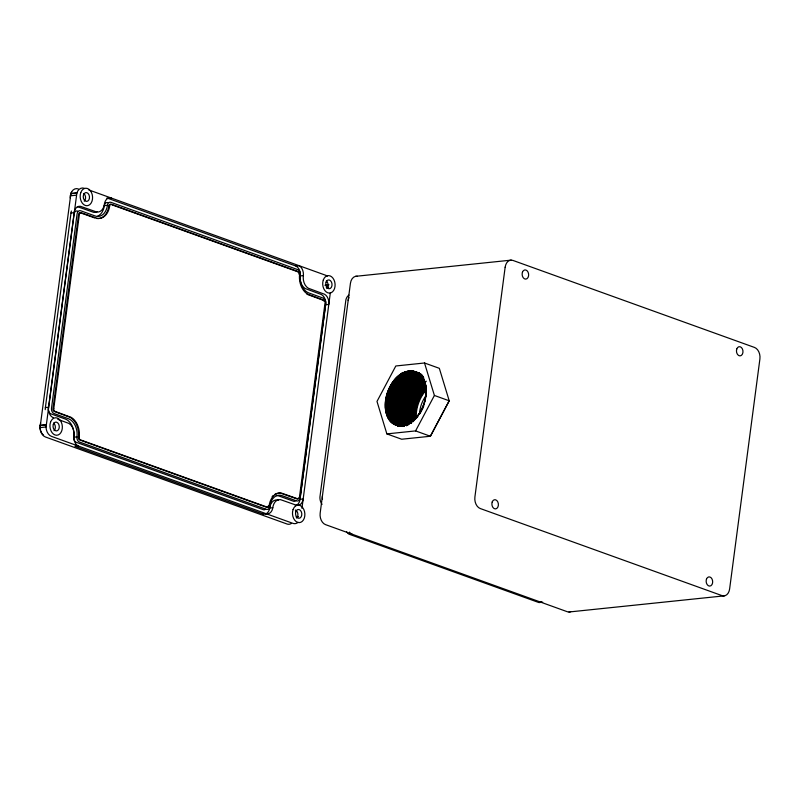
<?xml version="1.0" encoding="UTF-8"?>
<svg xmlns="http://www.w3.org/2000/svg" width="800" height="800" viewBox="0 0 800 800"><rect width="100%" height="100%" fill="white"/><g stroke="black" fill="none" stroke-linecap="round" stroke-linejoin="round"><path stroke-width="1.2" d="M291.28 523.53A9.64 6.78 84.1 0 1 286.94 523.98L45.46 437A9.43 6.63 84.1 0 1 40.01 427.97L70.89 193.49A9.64 6.78 84.1 0 1 78.28 188.93M410.08 423.26C371.2 439.14 383.21 364.1 414.96 371.69L409.3 371.08M398.52 425.95C383.4 419.82 384.96 399.11 391.49 387.05C419.1 352.31 386.88 390 388.76 393.91A28.35 19.07 -70.2 0 0 398.51 425.95C375.11 415.47 387.34 375.47 409.9 371.29M387.89 414.42C386.45 408.05 386.66 400.5 388.76 393.91A28.35 19.07 -70.2 0 1 415.84 372L415.7 371.95M399.48 426.14C376.25 413.99 392.33 368.71 417.92 372.75C393.74 370.62 379.55 408.12 396.12 424.47M401.77 376.85L403.25 377.39C394.21 385.21 389.42 397.28 389.86 409.14L388.38 408.61M420.79 373.91A28.35 19.07 -70.2 0 0 395.69 393.25A28.35 19.07 -70.2 0 0 399.96 425.85L398.48 425.32C382.17 409.17 395.66 372.61 419.27 373.53A28.35 19.07 -70.2 0 0 417.02 372.39M392.47 416.07L393.95 416.6C391.49 407.41 393.34 397.62 397.55 389.23L396.07 388.7M420.25 374.21A28.35 19.07 -70.2 0 0 396.64 395.17A28.35 19.07 -70.2 0 0 401.44 426.39C385.61 410.51 397.83 376.17 420.21 374.44M395.1 403.93L394.9 410.96L396.03 417.35L398.47 422.69M418.18 374.28L419.66 374.81C398.78 379.02 387.6 410.27 402.21 426.14M397.87 422.47L399.35 423C390.79 406.97 398.57 384.72 414.36 376.28L412.88 375.75M402.98 425.89C389.82 409.59 400.78 379.86 421.14 375.34A28.35 19.08 -70.3 0 0 397.51 404.8A28.35 19.06 -70.1 0 0 402.85 426.09M398.8 405.26L398.6 412.29L399.73 418.68M398.39 418.2L399.87 418.73C395.72 402.26 404.16 380.74 421.56 376.17M406.86 424.82C400.46 412.73 404.58 397.6 412.44 387.18M408.08 424.36C401.15 408.58 408.97 387.85 424.06 379.78M409.65 416.27C412.91 434.8 408.1 411.71 409.82 409.23C411.49 399.16 416.26 388.84 425.11 383.22M84.29 188.3A9.64 6.78 84.1 0 0 76.9 192.86L46.02 427.35A9.43 6.63 84.1 0 0 51.47 436.37L292.95 523.36A9.64 6.78 84.1 0 0 298.05 522.34M71.42 211.01A8.79 6.18 84.1 0 0 71.12 212.04L45.26 408.53A8.79 6.18 84.1 0 0 45.27 409.68M295.3 505.65A8.79 6.18 84.1 0 0 299.91 500.27L325.78 303.77A8.79 6.18 84.1 0 0 321.47 294.57L305.3 288.58A10.54 7.42 84.1 0 1 300.13 277.55L300.33 275.1A8.57 6.04 84.1 0 0 296.13 266.12L107.55 198.19A8.57 6.04 84.1 0 0 106.76 198.12M322.44 495.9L322.36 496.87A8.65 6.09 84.1 0 0 322.49 499.12M301.95 508.31L330.33 292.78M348.16 300.52L348.33 299.58A8.65 6.09 84.1 0 1 349.02 297.62M406.06 378.4C394.18 388.68 388.36 407.71 396.39 421.94L394.91 421.4M395.15 403.94L396.71 396.77L399.58 389.96L403.56 383.98M395.89 404.21L397.5 397.06M398.11 405.01C400.1 392.21 408.04 378.11 421.74 375.56M398.85 405.28L400.41 398.11L403.33 391.32M412.31 402.39C410.46 398.41 442.3 361.24 415.1 395.55C410.9 404.09 408.93 413.77 411.57 422.95M70.26 198.07A8.78 6.18 84.1 0 1 70.34 195.81L70.84 193.69A8.78 6.18 84.1 0 1 71.72 191.87M394.54 395.99C397.49 387.39 403.16 379.41 411.4 375.22L409.92 374.68M396.76 396.79L399.63 389.98M409.25 393.45C404.94 401.8 403.23 411.64 405.65 420.82M411.51 402.1L414.39 395.3L418.24 389.27M397.04 425.42C421.22 427.56 435.41 390.05 418.84 373.7L423.01 377.84L424.96 382.11M422.32 409.41L423.76 406M386.87 433.9L415.58 430.91L434.4 395.46L424.52 362.99L395.82 365.98L376.99 401.43L386.87 433.9L401.68 439.23L430.38 436.25L449.21 400.79L439.33 368.32L424.52 362.99M406.47 385.03C397.92 396.28 393.5 414.51 403.57 426.1M403.28 391.3L407.26 385.32M409.2 393.43L413.18 387.45L417.91 382.67L423.05 379.41M419.22 414.54L421.19 411.54M396.02 380.23L399.41 376.8M400.55 382.9L405.27 378.12L410.46 374.88L415.82 373.43M403.51 383.97L408.28 379.2L413.47 375.97M408.82 382.52L410.51 380.8M407.21 385.3L411.98 380.54M422.36 379.16L417.11 382.38L412.39 387.16L414.15 387.8M413.13 387.43L417.86 382.65L423.1 379.43M400.14 376.27C404.84 372.82 410.04 370.58 415.85 372.01M410.51 374.9C396.13 382.48 389.15 400.78 393.07 416.28M406.01 378.38L411.25 375.17L416.51 373.68L420.75 374.06M408.23 379.18L413.42 375.95L418.78 374.49L420.81 374.65M411.93 380.52L417.18 377.3L422.48 375.83M423.27 379.49C407.85 387.74 400 409.24 407.78 425.15M408.29 374.1L413.74 372.68L412.26 372.15M411.25 375.17L416.7 373.75L415.22 373.21M414.16 376.21L419.47 374.74L421.69 374.97M70.89 193.49L76.9 192.86M70.84 193.69L76.85 193.06M70.34 195.81L76.35 195.19M108.24 198.37L111.34 198.05L110.65 197.87A8.57 6.04 84.1 0 0 104.57 203.14L104.14 205.51A10.54 7.42 84.1 0 1 96.67 211.99L80.45 206.31A8.79 6.18 84.1 0 0 74.22 211.72L74.05 212.67L70.95 212.99M97.5 216.24A14.94 10.51 84.1 0 0 104.34 205.63L107.44 205.3A4.18 2.94 84.1 0 1 110.88 202.32L297.91 269.69A4.18 2.94 84.1 0 1 300.28 274.77A14.94 10.51 84.1 0 0 308.78 292.93L323.23 298.14A4.39 3.09 84.1 0 1 325.72 303.47L300.15 497.75A4.39 3.09 84.1 0 1 296.53 500.89L282.09 495.68A14.94 10.51 84.1 0 0 269.79 506.36A4.18 2.94 84.1 0 1 266.35 509.34L79.33 441.97A4.18 2.94 84.1 0 1 76.95 436.89A14.94 10.51 84.1 0 0 68.45 418.73L54.01 413.52A4.39 3.09 84.1 0 1 51.51 408.19L77.09 213.91A4.39 3.09 84.1 0 1 80.7 210.77L95.14 215.98A14.94 10.51 84.1 0 0 107.44 205.3M108.89 205.96L109.68 205.88M295.46 265.81L299.23 265.8A8.57 6.04 84.1 0 1 303.43 274.77L303.23 277.22A10.54 7.42 84.1 0 0 308.4 288.26L324.57 294.25A8.79 6.18 84.1 0 1 328.88 303.45L328.8 304.43L325.7 304.76M299.6 274.29L298.83 273.98A2.07 1.45 84.1 0 0 298.8 273.44M300.27 275.91L303.37 275.59M355.62 276.32L511.21 260.13M325.18 285.09L328.78 284.71M325.17 285.3L328.78 284.93M326.29 287.45L328.69 287.2M45.34 407.55L48.44 407.23L48.36 408.21A8.79 6.18 84.1 0 0 52.66 417.41L53.35 417.72M46.13 424.72L40.13 425.34A8.78 6.18 84.1 0 1 40.62 423.22M46.11 424.91L40.1 425.54L40.05 427.61A8.78 6.18 84.1 0 0 43.58 435.15M40.05 427.61L46.04 426.98M77.6 211.1A4.39 3.09 84.1 0 0 73.99 214.23L48.41 408.51A4.39 3.09 84.1 0 0 50.91 413.85L65.35 419.05A14.94 10.51 84.1 0 1 73.85 437.21L76.95 436.89M78.43 437.28L79.23 437.2M74.9 446.19L78.67 446.17L78 445.86A8.57 6.04 84.1 0 1 73.8 436.89L74 434.44A10.54 7.42 84.1 0 0 68.84 423.4L57.79 419.33M300.08 499.31L303.18 498.99L303.01 499.94A8.79 6.18 84.1 0 1 296.78 505.35L280.56 499.67A10.54 7.42 84.1 0 0 273.09 506.15L272.66 508.52A8.57 6.04 84.1 0 1 266.58 513.79L262.8 513.93L75.57 446.49M268.35 505.7L269.15 505.61M269.71 508.05L272.81 507.73M296.07 516.97L298.48 516.72M568.97 612L724.54 595.82M413.6 372.63L417.79 372.99M415.77 373.41L419.87 373.74M110.66 204.37L110.42 204.31A2.07 1.45 84.1 0 0 108.96 205.58L108.52 207.95A17.05 12 84.1 0 1 96.44 218.43M77.35 206.64L93.57 212.31A10.54 7.42 84.1 0 0 97.35 211.56M278.53 500.28L277.46 499.99A10.54 7.42 84.1 0 0 269.99 506.48L269.56 508.84A8.57 6.04 84.1 0 1 265.06 514.1M262.8 513.93L263.48 514.12M540.47 602.06L541.15 602.24A8.44 5.94 84.1 0 0 542.71 602.22M88.79 189.93L325.61 275.24A9.64 6.78 84.1 0 1 327.31 276.18M111.83 204.79L297.59 271.71M94.92 218.03L80.22 212.76A2.28 1.6 84.1 0 0 78.61 214.16L52.96 409.01A2.28 1.6 84.1 0 0 54.07 411.39L70.25 417.39A17.05 12 84.1 0 1 78.6 435.24L78.4 437.68A2.07 1.45 84.1 0 0 79.41 439.85L266.81 507.35A2.07 1.45 84.1 0 0 268 506.75M420.32 374.24L420.17 374.19A28.35 19.07 -70.2 0 0 396.45 395.1A28.35 19.07 -70.2 0 0 401.25 426.32M422.41 377.62L423.01 377.84M387.15 414.15L386.55 413.93A28.35 19.07 -70.2 0 1 404.01 372.55L404.59 372.77M406.96 373.62L408.44 374.15C392.44 382.36 384.69 404.88 393.43 420.87L391.95 420.34M415.84 376.82L417.32 377.35M422.31 379.15L423.84 379.7C408.75 387.76 400.93 408.5 407.85 424.28M424.85 382.96L425.45 383.17M398.8 375.79L399.4 376M404.73 377.92L406.21 378.45M407.69 378.99L409.17 379.52M410.65 380.05L412.13 380.59M417.11 382.38L418.87 383.02M394.08 380.57L394.68 380.78M397.04 381.63L398.52 382.17M400 382.7L401.48 383.23M402.96 383.77L404.44 384.3M405.93 384.83L407.41 385.37M434.4 395.46L449.21 400.79L430.38 436.25L415.58 430.91M390.15 386.57L390.75 386.78M393.11 387.63L394.59 388.17M399.04 389.77L400.52 390.3M402 390.83L403.48 391.37M408.46 393.16L410.22 393.8M387.28 393.38L387.88 393.59M390.24 394.44L391.72 394.98M393.2 395.51L394.68 396.04M396.16 396.58L397.65 397.11M399.13 397.64L400.61 398.18M405.59 399.97L407.35 400.6M421.25 410.33L421.84 410.54M385.67 400.53L386.27 400.75M388.63 401.6L390.11 402.13M391.59 402.66L393.07 403.2M394.55 403.73L396.03 404.26M397.51 404.8L398.99 405.33M403.98 407.13L405.73 407.76M386.55 413.93A28.35 19.07 -70.2 0 0 417.32 416.33L417.91 416.54L413.19 421.32L412.6 421.11M385.42 407.54L386.02 407.76M391.34 409.68L392.82 410.21M394.3 410.74L395.78 411.27M397.26 411.81L398.74 412.34M403.73 414.14L405.48 414.77M389.51 415L390.99 415.53M395.43 417.13L396.91 417.67M404.86 420.53L406.62 421.16M388.99 419.27L389.59 419.49M390.47 419.8L394.04 423.72M400.83 423.54L403.74 425.64M402.1 425.81L402.7 426.03M392.56 423.19L393.16 423.4M395.52 424.26L397 424.79L393.29 420.82L390.85 415.48M306.98 294.27L323.16 300.27A2.28 1.6 84.1 0 1 323.99 301.22M352.21 534.24L351.55 533.94A8.44 5.94 84.1 0 1 350.82 533.46M417.33 372.54L419.56 373.65M416.96 372.56L419.2 373.68M414.36 371.47L419.43 373.92M396.86 424.74L399.24 425.9M421.6 375.75L423.04 377.32M402.12 424L404.31 426.37M399.16 422.93L402.02 426.07M398.42 422.67L401.33 425.82M396.2 421.87L399.97 425.86M399.08 425.54L395.46 421.6L393.02 416.26M405.6 420.8L407.6 425.08M401.35 419.27L403.79 424.6A28.35 19.07 -70.2 0 1 402.83 396.6A28.35 19.07 -70.2 0 1 422 376.78M402.31 424.07L399.68 418.66L398.55 412.27M425.64 384.24L426.01 386.37M397.81 412.01L398.94 418.4M570.64 611.67A9.28 6.53 84.1 0 1 567.25 611.71L325.57 524.65A9.49 6.68 84.1 0 1 320.17 513.11L350.43 283.31A9.49 6.68 84.1 0 1 357.37 276.3M409.39 424.14A28.35 19.07 -70.2 0 1 423.9 381.57M408.65 423.88A28.35 19.07 -70.2 0 1 424.21 380.72M406.61 412.16A30.5 20.51 -70.2 0 1 406.78 409.97M409 400.11A30.5 20.51 -70.2 0 1 410.25 396.92M416.75 386.46A30.5 20.51 -70.2 0 1 419.27 383.81M405.82 425.33A28.35 19.07 -70.2 0 1 404.59 398.04A28.35 19.07 -70.2 0 1 422.95 377.81M406.56 425.6A28.35 19.07 -70.2 0 1 405.33 398.3A28.35 19.07 -70.2 0 1 423.69 378.07A28.35 19.07 -70.2 0 0 405.38 398.32A28.35 19.07 -70.2 0 0 406.61 425.62M350.14 532.86A8.44 5.94 84.1 0 1 349.51 532.14M348.93 295.13A8.65 6.09 84.1 0 0 345.89 299.84L319.92 497.12A8.65 6.09 84.1 0 0 322.07 504.33M346.51 531.57A8.44 5.94 84.1 0 0 349.11 534.2L538.71 602.49A8.44 5.94 84.1 0 0 541.73 601.89M404.16 426.02A28.35 19.07 -70.2 0 1 401.63 396.96A28.35 19.07 -70.2 0 1 422.13 376.22M416.18 417.51A28.35 19.07 -70.2 0 1 424.9 391.67M412.45 421.42A28.35 19.07 -70.2 0 1 425.23 385.31M413.14 421.67A28.35 19.07 -70.2 0 1 425.92 385.55M409.35 422.15A28.35 19.07 -70.2 0 1 424.69 381.86M403.61 425.82A28.35 19.07 -70.2 0 1 401.09 396.76A28.35 19.07 -70.2 0 1 421.58 376.03M400.56 426.07A28.35 19.07 -70.2 0 1 396.02 394.15A28.35 19.07 -70.2 0 1 420.39 373.97M421.71 375.1A28.35 19.07 -70.2 0 1 423.19 376.62M420.91 374.45A28.35 19.07 -70.2 0 0 390.65 390.65A28.35 19.07 -70.2 0 0 399.11 426.17A28.35 19.07 -70.2 0 1 392.08 393.92A28.35 19.07 -70.2 0 1 417.83 372.84M412.4 421.41A28.35 19.07 -70.2 0 1 425.18 385.29M411.9 422.17A28.35 19.07 -70.2 0 1 424.44 385.02M415.49 418.38A28.35 19.07 -70.2 0 1 425.66 389.66M398.48 425.32A28.35 19.07 -70.2 0 1 394.23 392.68A28.35 19.07 -70.2 0 1 419.36 373.39M404.01 372.55A28.35 19.07 -70.2 0 1 425.73 396.39A28.35 19.04 -70.2 0 1 417.32 416.32M406.8 425.69A28.35 19.07 -70.2 0 1 405.57 398.39A28.35 19.07 -70.2 0 1 423.93 378.16M276.23 495.53A14.94 10.51 84.1 0 1 278.99 496.01L293.43 501.21A4.39 3.09 84.1 0 0 295.04 501.19M265.47 509.22A4.18 2.94 84.1 0 1 263.25 509.66L76.23 442.29A4.18 2.94 84.1 0 1 73.85 437.21M296.07 500.43A4.39 3.09 84.1 0 1 295.76 500.75M104.34 205.63A4.18 2.94 84.1 0 1 107.78 202.64M297.63 498.84A2.28 1.6 84.1 0 1 297.01 498.91L280.79 493.23A17.05 12 84.1 0 0 274.69 494.44M298.44 498.02A2.28 1.6 84.1 0 1 298.01 498.61M298 271.93A2.07 1.45 84.1 0 1 298.46 272.46M272.1 496.69A17.05 12 84.1 0 1 273.33 495.44M326.33 280.91A4.42 3.11 84.1 0 1 326.77 288.55M53.58 423.08A4.42 3.11 84.1 0 1 54.02 430.72M83.8 193.55A4.42 3.11 84.1 0 1 84.24 201.19M295.33 510.01A4.42 3.11 84.1 0 1 297.83 513.67A4.42 3.11 84.1 0 1 296.55 518.08M419.51 413.66A23.61 15.88 -70.2 0 1 426.03 395.59M413.67 420.88A28.35 19.07 -70.2 0 1 425.84 386.51M413.01 402.76A30.5 20.51 -70.2 0 1 416.09 395.44M414.24 420.06A28.35 19.07 -70.2 0 1 425.76 387.52M414.75 418.11A28.35 19.07 -70.2 0 1 425.7 388.57M411.45 422.9A28.35 19.07 -70.2 0 1 423.7 384.76M418.05 398.52A30.5 20.51 -70.2 0 1 419.05 396.5M411.52 402.23A30.5 20.51 -70.2 0 1 412.69 399.02M404.34 424.8A28.35 19.07 -70.2 0 1 403.37 396.8A28.35 19.07 -70.2 0 1 422.54 376.98M405.08 425.07A28.35 19.07 -70.2 0 1 404.11 397.07A28.35 19.07 -70.2 0 1 423.28 377.24M407.66 424.42A28.35 19.07 -70.2 0 1 423.79 379.68M409.3 422.13A28.35 19.07 -70.2 0 1 424.64 381.84M410.04 422.4A28.35 19.07 -70.2 0 1 425.38 382.1M409.24 395.35A30.5 20.51 -70.2 0 1 410.25 393.33M408.4 424.69A28.35 19.07 -70.2 0 1 423.47 380.46M403.6 424.53A28.35 19.07 -70.2 0 1 402.63 396.54A28.35 19.07 -70.2 0 1 421.8 376.71M402.66 426.01A28.35 19.07 -70.2 0 1 399.41 396.17A28.35 19.07 -70.2 0 1 420.95 375.28M402.68 426.47A28.35 19.07 -70.2 0 1 398.42 396.61A28.35 19.07 -70.2 0 1 420.21 375.01M402.72 399.06A30.5 20.51 -70.2 0 1 403.89 395.84M398.34 425.27A28.35 19.07 -70.2 0 1 394.07 392.66A28.35 19.07 -70.2 0 1 419.17 373.33M399.74 426.34A28.35 19.07 -70.2 0 1 392.93 393.44A28.35 19.07 -70.2 0 1 419.4 373.29M398.67 426.05A28.35 19.07 -70.2 0 1 391.04 391.78A28.35 19.07 -70.2 0 1 419.51 373.38M398.81 426.1A28.35 19.07 -70.2 0 1 391.18 391.83A28.35 19.07 -70.2 0 1 419.65 373.43M402.13 426.27A28.35 19.07 -70.2 0 1 398.38 395.01A28.35 19.07 -70.2 0 1 421.73 374.74M386.84 409.3A30.5 20.51 -70.2 0 1 386.81 405.03M389.21 392.98A30.5 20.51 -70.2 0 1 391.94 386.73M392.47 385.76A30.5 20.51 -70.2 0 1 394.23 382.91M396.16 380.28A30.5 20.51 -70.2 0 1 400.36 375.88M389.84 405.01A30.5 20.51 -70.2 0 1 390.07 402.82M392.17 394.05A30.5 20.51 -70.2 0 1 394.38 388.8M395.43 386.82A30.5 20.51 -70.2 0 1 399.12 381.35M400.73 379.47A30.5 20.51 -70.2 0 1 403.32 376.95M53.78 408.57L53.75 408.93A2.28 1.6 84.1 0 0 54.87 411.31L71.05 417.31A17.05 12 84.1 0 1 79.4 435.15L79.2 437.6A2.07 1.45 84.1 0 0 80.21 439.77L267.61 507.27A2.07 1.45 84.1 0 0 269.08 506L269.51 503.63A17.05 12 84.1 0 1 281.59 493.15L297.81 498.82A2.28 1.6 84.1 0 0 299.42 497.42L325.08 302.57A2.28 1.6 84.1 0 0 323.96 300.18L307.78 294.19A17.05 12 84.1 0 1 299.43 276.34L299.63 273.89A2.07 1.45 84.1 0 0 298.62 271.73L111.22 204.22A2.07 1.45 84.1 0 0 109.75 205.49L109.32 207.86A17.05 12 84.1 0 1 97.24 218.35L81.02 212.67A2.28 1.6 84.1 0 0 79.41 214.07L53.78 408.57M505.15 267.21L474.9 497.02A9.49 6.68 84.1 0 0 480.3 508.55L721.98 595.61A9.28 6.53 84.1 0 0 729.62 588.98L759.9 358.98A9.49 6.68 84.1 0 0 754.5 347.44L512.96 260.43A9.49 6.68 84.1 0 0 505.15 267.21M736.76 348.99A4.63 3.26 84.1 0 0 739.98 355.88A4.63 3.26 84.1 0 0 742.41 348.93A4.63 3.26 84.1 0 0 736.76 348.99M706.45 579.21A4.63 3.26 84.1 0 0 709.68 586.1A4.63 3.26 84.1 0 0 712.1 579.14A4.63 3.26 84.1 0 0 706.45 579.21M522.43 272.23A4.63 3.26 84.1 0 0 525.66 279.12A4.63 3.26 84.1 0 0 528.08 272.17A4.63 3.26 84.1 0 0 522.43 272.23M492.18 502.02A4.63 3.26 84.1 0 0 495.4 508.91A4.63 3.26 84.1 0 0 497.83 501.96A4.63 3.26 84.1 0 0 492.18 502.02M50.54 422.19A8.78 6.18 84.1 0 0 56.66 435.26A8.78 6.18 84.1 0 0 61.26 422.08A8.78 6.18 84.1 0 0 50.54 422.19M53.33 424.33A4.42 3.11 84.1 0 0 56.41 430.92A4.42 3.11 84.1 0 0 58.73 424.27A4.42 3.11 84.1 0 0 53.33 424.33M326.07 282.16A4.42 3.11 84.1 0 0 329.15 288.75A4.42 3.11 84.1 0 0 331.48 282.1A4.42 3.11 84.1 0 0 326.07 282.16M323.29 280.02A8.78 6.18 84.1 0 0 329.4 293.09A8.78 6.18 84.1 0 0 334.01 279.9A8.78 6.18 84.1 0 0 323.29 280.02M80.76 192.66A8.78 6.18 84.1 0 0 86.88 205.73A8.78 6.18 84.1 0 0 91.48 192.54A8.78 6.18 84.1 0 0 80.76 192.66M83.55 194.8A4.42 3.11 84.1 0 0 86.63 201.39A4.42 3.11 84.1 0 0 88.95 194.74A4.42 3.11 84.1 0 0 83.55 194.8M293.07 509.55A8.78 6.18 84.1 0 0 299.19 522.62A8.78 6.18 84.1 0 0 303.79 509.44A8.78 6.18 84.1 0 0 293.07 509.55M295.85 511.7A4.42 3.11 84.1 0 0 298.94 518.28A4.42 3.11 84.1 0 0 301.26 511.64A4.42 3.11 84.1 0 0 295.85 511.7M412.45 421.05A28.35 19.07 -70.2 0 0 418.69 373.65A28.35 19.07 -70.2 0 0 385.53 400.48A28.35 19.07 -70.2 0 0 412.45 421.05"/></g></svg>
